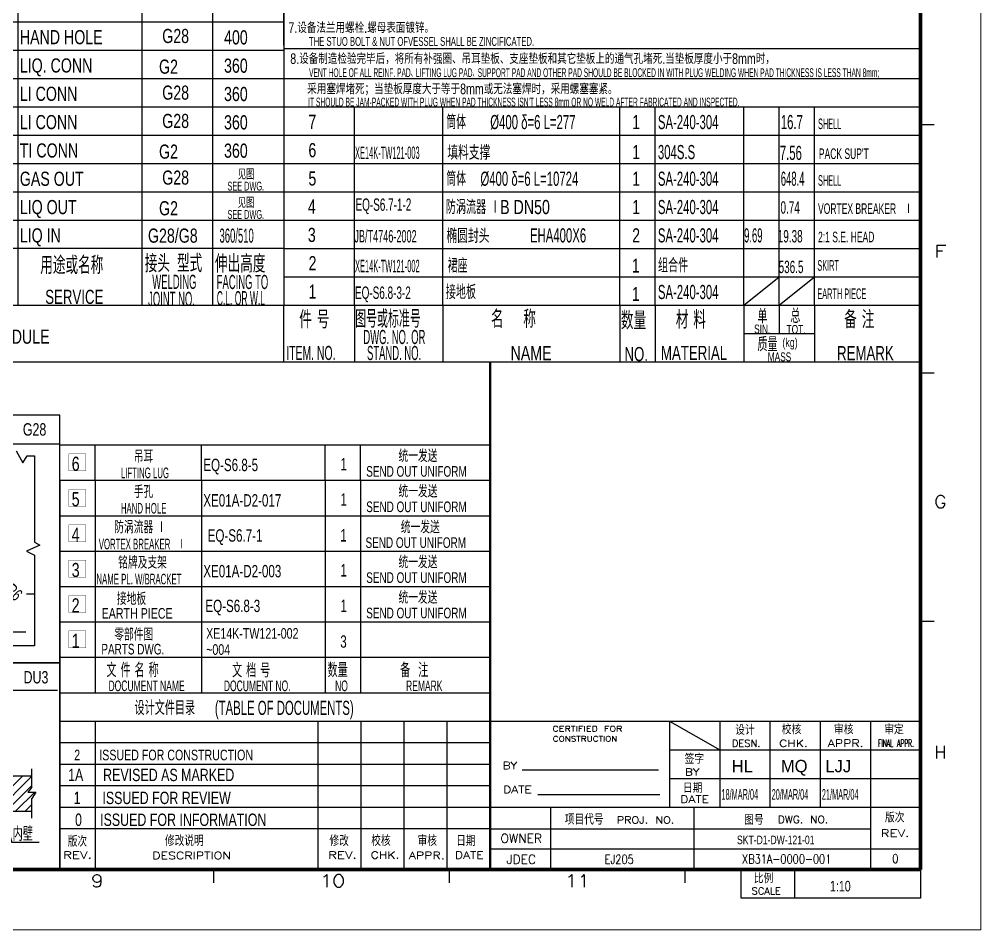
# Model space of a CAD drawing. Extents: x 0 to 841, y 0 to 594.
# Drawn here: x 569.3 to 841, y 0 to 257.2 of the extents above; entities that cross this region are included whole.
import ezdxf
from ezdxf.enums import TextEntityAlignment as Align

# ---------------------------------------------------------------- set-up
doc = ezdxf.new("R2010")
doc.units = 0
doc.header["$LTSCALE"] = 8
doc.header["$MEASUREMENT"] = 0
doc.layers.get('0').update_dxf_attribs({"color": 2, "linetype": 'CONTINUOUS'})
for name, color, linetype in [('border', 7, 'CONTINUOUS'), ('D', 7, 'CONTINUOUS'), ('OT', 1, 'CONTINUOUS')]:
    doc.layers.add(name, color=color, linetype=linetype)
doc.styles.add('HZ0', font='TXT.shx', dxfattribs={"width": 0.75, "bigfont": 'hztxt0.shx'})
doc.styles.get("Standard").update_dxf_attribs({"font": 'JDECSTD', "width": 0.75, "bigfont": 'HZDX'})

# ---------------------------------------------------------------- blocks, each defined once
blk = doc.blocks.new('*X6')
at = {"color": 0}
for p, q in [((52.5, 195.69), (60.58, 203.77)), ((53.23, 193.77), (63.23, 203.77)), ((55.89, 193.77), (65.89, 203.77)), ((55.97, 201.81), (57.93, 203.77)), ((58.54, 193.77), (68.54, 203.77)), ((61.19, 193.77), (71.19, 203.77)), ((63.84, 193.77), (73.74, 203.67)), ((66.49, 193.77), (73.74, 201.02)), ((69.14, 193.77), (74.55, 199.18)), ((71.79, 193.77), (73.74, 195.71))]:
    blk.add_line(p, q, dxfattribs=at)
blk = doc.blocks.new('*X5')
at = {"color": 0}
for p, q in [((343.36, 144.54), (335.13, 152.77)), ((346.01, 144.54), (336.01, 154.54)), ((348.67, 144.54), (338.67, 154.54)), ((351.32, 144.54), (341.32, 154.54)), ((353.97, 144.54), (343.97, 154.54)), ((355.87, 145.3), (346.62, 154.54)), ((354.02, 149.79), (349.27, 154.54)), ((335.31, 149.95), (334.58, 150.67)), ((338.06, 144.54), (335.13, 147.47)), ((340.71, 144.54), (335.9, 149.35)), ((335.41, 144.54), (335.13, 144.82))]:
    blk.add_line(p, q, dxfattribs=at)
blk = doc.blocks.new('*X7')
at = {"color": 0}
for p, q in [((332.27, 195.45), (335.38, 198.56)), ((332.69, 194.8), (336.58, 198.7)), ((333.1, 194.15), (337.67, 198.73)), ((333.51, 193.51), (338.68, 198.67)), ((333.93, 192.86), (339.62, 198.55)), ((334.34, 192.21), (340.5, 198.37)), ((340.97, 192.55), (335.02, 198.49)), ((341.37, 193.2), (335.94, 198.64)), ((341.77, 193.86), (336.92, 198.72)), ((342.17, 194.52), (337.98, 198.72)), ((342.58, 195.18), (339.13, 198.62)), ((342.98, 195.84), (340.43, 198.39)), ((339.09, 189.12), (331.4, 196.81)), ((331.44, 196.74), (332.39, 197.69)), ((339.36, 189.91), (331.83, 197.43)), ((331.86, 196.09), (334.02, 198.26)), ((339.76, 190.57), (332.57, 197.76)), ((340.16, 191.23), (333.34, 198.05)), ((340.56, 191.89), (334.16, 198.29)), ((334.76, 191.57), (341.33, 198.14)), ((335.17, 190.92), (342.12, 197.87)), ((335.58, 190.27), (342.87, 197.56)), ((336, 189.63), (343.58, 197.21)), ((343.38, 196.49), (341.93, 197.94)), ((339.09, 188.06), (333.29, 193.86)), ((336.09, 188.66), (342.53, 195.1)), ((338.98, 187.11), (335.18, 190.91)), ((336.09, 187.6), (340.86, 192.36)), ((337.92, 187.11), (336.09, 188.93)), ((336.86, 187.11), (336.09, 187.87)), ((336.66, 187.11), (339.18, 189.63)), ((337.72, 187.11), (339.09, 188.48)), ((338.78, 187.11), (339.09, 187.42))]:
    blk.add_line(p, q, dxfattribs=at)
blk = doc.blocks.new('Du3')
for p, q in [((-6.34, 3.32), (-10.88, 10.41)), ((7.27, 3.33), (11.74, 10.64)), ((-21.65, -0.73), (-21.65, 4.48)), ((23.32, -0.73), (23.32, 4.48)), ((-5.8, 2.48), (-21.65, 2.48)), ((-21.65, 2.48), (-21.65, -0.73)), ((-21.65, 2.48), (-21.65, -0.73)), ((-12.86, 0.85), (-12.86, -17.82)), ((-12.86, -2.15), (-12.86, 0.85)), ((-21.65, -0.73), (-22.81, -2.12)), ((-21.65, -0.73), (-22.81, -2.12)), ((-21.65, -0.73), (-22.81, -2.12)), ((-22.81, -2.12), (-20.51, -2.12)), ((-22.81, -2.12), (-20.51, -2.12)), ((-22.81, -2.12), (-20.51, -2.12)), ((-22.52, -2.12), (-22.68, -1.96)), ((-20.51, -2.12), (-21.65, -3.96)), ((-20.51, -2.12), (-21.65, -3.96)), ((-20.51, -2.12), (-21.65, -3.96)), ((23.32, -0.73), (22.16, -2.12)), ((22.16, -2.12), (24.46, -2.12)), ((24.46, -2.12), (23.32, -3.96)), ((-21.65, -3.96), (-21.65, -7.52)), ((-21.65, -3.96), (-21.65, -7.52)), ((-21.65, -9.52), (-21.65, -3.96)), ((-1.92, -5.15), (-14.36, -5.15)), ((-12.86, -7.43), (-12.86, -5.15)), ((-0.92, -7.52), (-0.92, -5.05)), ((-0.92, -5.15), (-0.92, -7.52)), ((23.32, -9.52), (23.32, -3.96)), ((15.07, -7.52), (17.68, -16.39)), ((-0.89, -8.52), (-0.89, -18.44)), ((2.08, -8.52), (2.08, -18.44)), ((-3.89, -16.94), (-6.89, -16.94)), ((-0.89, -16.94), (2.08, -16.94)), ((5.08, -16.94), (8.08, -16.94)), ((8.08, -16.94), (12.96, -16.94)), ((25.34, -16.39), (17.68, -16.39))]:
    blk.add_line(p, q)
blk.add_arc((0.61, -7.55), 19.83, 67.2174, 113.9524)
for points in [[(-7.2, 10.13), (-7.67, 11.01), (-10.08, 9.15)], [(8.52, 11.17), (8.06, 10.28), (10.96, 9.36)], [(-13.36, -2.15), (-12.36, -2.15), (-12.86, -5.15)], [(-13.36, -10.43), (-12.36, -10.43), (-12.86, -7.43)], [(-3.89, -16.44), (-3.89, -17.44), (-0.89, -16.94)], [(5.08, -16.44), (5.08, -17.44), (2.08, -16.94)]]:
    blk.add_solid(points)
at = {"layer": 'OT'}
for p, q in [((-5.8, 2.48), (-21.65, 2.48)), ((-21.65, 2.48), (-5.8, 2.48)), ((-0.92, -5.15), (-5.8, 2.48)), ((2.08, -5.15), (6.75, 2.48)), ((6.75, 2.48), (23.32, 2.48)), ((-0.92, -7.52), (-0.92, -5.15)), ((-0.92, -5.15), (-0.92, -7.52)), ((2.08, -5.15), (2.08, -7.52)), ((2.08, -5.15), (2.08, -7.52)), ((-21.65, -7.52), (-0.92, -7.52)), ((-0.92, -7.52), (23.32, -7.52))]:
    blk.add_line(p, q, dxfattribs=at)
blk.add_arc((0.47, -8.9), 12.99, 61.1045, 118.8955, dxfattribs=at)
for name, p in [('*X7', (-337.01, -194.64)), ('*X5', (-356.79, -152.07)), ('*X6', (-50.42, -201.3))]:
    blk.add_blockref(name, p)
at = {"width": 0.75}
for s, p in [('70%%d%%1285', (0.52, 15.01)), ('1%%P1', (8.54, -13.25))]:
    blk.add_text(s, height=3.5, dxfattribs=at).set_placement(p, align=Align.MIDDLE)
for s, height, p in [('+1', 2.5, (-18.62, -13.73)), ('0', 2.5, (-15.35, -12.69)), ('1', 3.5, (-16.36, -16.35))]:
    blk.add_text(s, height=height, rotation=90, dxfattribs=at).set_placement(p, align=Align.MIDDLE)
blk.add_text('内壁', height=4, dxfattribs=at).set_placement((17.89, -15.9))
blk = doc.blocks.new('doc-tab')
at = {"layer": 'D'}
for p, q in [((580.75, 126.96), (702.37, 126.96)), ((580.75, 116.96), (702.37, 116.96)), ((580.75, 106.96), (702.37, 106.96)), ((580.75, 96.96), (702.37, 96.96)), ((580.75, 86.96), (702.37, 86.96))]:
    blk.add_line(p, q, dxfattribs=at)
at = {"layer": 'D', "color": 7, "const_width": 0.096}
for points in [[(583.27, 124.39), (583.27, 119.59), (588.07, 119.59), (588.07, 124.39)], [(583.27, 114.39), (583.27, 109.59), (588.07, 109.59), (588.07, 114.39)], [(583.27, 104.39), (583.27, 99.59), (588.07, 99.59), (588.07, 104.39)], [(583.27, 94.39), (583.27, 89.59), (588.07, 89.59), (588.07, 94.39)], [(583.27, 84.39), (583.27, 79.59), (588.07, 79.59), (588.07, 84.39)]]:
    blk.add_lwpolyline(points, close=True, dxfattribs=at)
at = {"layer": 'OT'}
for p, q in [((580.75, 126.96), (580.75, 58.96)), ((590.75, 126.96), (590.75, 76.96)), ((620.75, 126.96), (620.75, 66.96)), ((655.75, 126.96), (655.75, 66.96)), ((665.75, 126.96), (665.75, 66.96)), ((590.75, 114.96), (590.75, 66.96)), ((580.75, 76.96), (702.37, 76.96)), ((580.75, 66.96), (702.37, 66.96)), ((580.75, 58.96), (702.37, 58.96))]:
    blk.add_line(p, q, dxfattribs=at)
at = {"layer": 'D'}
for s, width, p in [('5', 0.75, (584.11, 119.62)), ('4', 0.75, (584.11, 109.62)), ('3', 0.75, (584.11, 99.62)), ('2', 0.75, (584.11, 89.62)), ('1', 0.75, (584.11, 79.62)), ('设计文件目录', 0.75, (601.87, 60.68)), ('(TABLE OF DOCUMENTS)', 0.6, (624.57, 60.68))]:
    blk.add_text(s, height=4, dxfattribs=dict(at, width=width)).set_placement(p)
at = {"layer": 'D', "color": 7}
for s, height, width, p in [('文 件 名 称  ', 4, 0.75, (593.95, 71.33)), ('文 档 号 ', 4, 0.75, (629.44, 71.25)), ('数量 ', 4, 0.75, (656.41, 71.33)), ('备  注 ', 4, 0.75, (676.93, 71.33)), ('DOCUMENT NAME', 3, 0.6, (594.51, 67.4)), ('DOCUMENT NO.', 3, 0.6, (627.11, 67.4)), ('NO', 3, 0.6, (658.55, 67.4)), ('REMARK', 3, 0.6, (678.59, 67.4))]:
    blk.add_text(s, height=height, dxfattribs=dict(at, width=width)).set_placement(p)
blk = doc.blocks.new('NOZ_TAB')
at = {"layer": 'D'}
for p, q in [((0, 128), (-180, 128)), ((-180, 128), (0, 128)), ((-180, 120), (0, 120)), ((-180, 112), (0, 112)), ((-180, 104), (0, 104)), ((-180, 96), (0, 96)), ((-180, 88), (0, 88)), ((-180, 80), (0, 80)), ((-180, 72), (0, 72)), ((-180, 64), (0, 64)), ((-180, 56), (0, 56)), ((-180, 48), (0, 48)), ((-180, 40), (0, 40))]:
    blk.add_line(p, q, dxfattribs=at)
at = {"layer": 'OT'}
for p, q in [((0, 136), (-180, 136)), ((-180, 128), (-180, 136)), ((0, 128), (0, 136)), ((-180, 32), (-180, 128)), ((-165, 32), (-165, 128)), ((-145, 32), (-145, 128)), ((-100, 32), (-100, 128)), ((-75, 32), (-75, 128)), ((-40, 32), (-40, 128)), ((-20, 32), (-20, 128)), ((0, 32), (-180, 32)), ((-180, 0), (-180, 32)), ((-165, 16), (-165, 32)), ((-145, 16), (-145, 32)), ((-100, 16), (-100, 32)), ((-75, 16), (-75, 32)), ((-40, 16), (-40, 32)), ((-20, 16), (-20, 32)), ((-180, 16), (0.1, 16)), ((0, 16), (0, 0)), ((-180, 0), (0, 0))]:
    blk.add_line(p, q, dxfattribs=at)
at = {"layer": 'D'}
for s, height, width, p in [('NOTE:THE DISTANCE FROM FACING TO W.L OR C.L', 3, 0.75, (-178.21, 131.96)), ('注：伸出高度指法兰密封面到焊缝线(W.L.)或设备中心线(C.L.)的距离', 3, 0.75, (-178.13, 128.11)), ('符号 ', 5, 0.75, (-177.09, 24.44)), ('公称尺寸  ', 5, 0.75, (-164.11, 24.66)), ('连接尺寸标准   ', 5, 0.75, (-135.38, 24.65)), ('法兰类型及  ', 4, 0.75, (-96.35, 26.37)), ('用途或名称  ', 5, 0.75, (-68.77, 24.8)), ('接头', 5, 0.75, (-39.23, 25.28)), ('型式', 5, 0.75, (-30.14, 25.33)), ('伸出高度  ', 5, 0.75, (-19.4, 25.19)), ('密封面型式  ', 4, 0.75, (-96.35, 21.49)), ('WELDING', 4, 0.5, (-37.12, 20.61)), ('FACING TO', 4, 0.5, (-18.91, 20.56)), ('MARK', 4, 0.75, (-177.97, 16.42)), ('NOMINAL SIZE', 4, 0.4, (-164.49, 16.4)), ('CONNECTIONS SIZES STANDARDS', 4, 0.4, (-143.67, 16.39)), ('TYPE & FACING', 4, 0.45, (-98.44, 16.36)), ('SERVICE ', 4, 0.7, (-67.37, 16.36)), ('JOINT NO.', 4, 0.5, (-38.29, 15.78)), ('C.L. OR W.L', 4, 0.45, (-18.89, 15.98))]:
    blk.add_text(s, height=height, dxfattribs=dict(at, width=width)).set_placement(p)
at = {"layer": 'D', "color": 7, "width": 0.75}
for s, height, p in [('管口表 ', 5, (-119.56, 4.58)), ('NOZZLE SCHEDULE', 4, (-104.93, 5.12))]:
    blk.add_text(s, height=height, dxfattribs=at).set_placement(p)
blk = doc.blocks.new('ab')
at = {"width": 0.75}
for s, p in [('2', (584.52, 29.52)), ('ISSUED FOR CONSTRUCTION', (591.6, 29.52))]:
    blk.add_text(s, height=3, dxfattribs=at).set_placement(p)

msp = doc.modelspace()

# ---------------------------------------------------------------- linework, layer by layer
for p, q in [((774, 176.41), (784, 184.41)), ((784, 176.41), (794, 184.41)), ((566.48, 137.2821), (580.7465, 137.2821)), ((568.4308, 135.2559), (570.3062, 131.8478)), ((570.3062, 131.8478), (571.4997, 133.8927)), ((571.4997, 133.8927), (573.5689, 133.8927)), ((573.5689, 133.8927), (573.5689, 109.5247)), ((573.5689, 109.5247), (575.1033, 108.6726)), ((575.1033, 108.6726), (571.3525, 106.9686)), ((571.3525, 106.9686), (573.5689, 105.7757)), ((573.5689, 105.7757), (573.5689, 80.2149)), ((555.9173, 84.1764), (571.1035, 84.1764)), ((573.5689, 80.2149), (551.8619, 80.2149)), ((580.7465, 75.3732), (464, 75.3732)), ((580.7465, 17), (580.7465, 75.3732)), ((565.8733, 67.6844), (580.1398, 67.6844))]:
    msp.add_line(p, q)
msp.add_lwpolyline([(510.7465, 75.3732), (580.7465, 75.3732), (580.7465, 145.3732), (510.7465, 145.3732)], close=True)
at = {"layer": 'border', "color": 1, "lineweight": 0}
for q in [(841, 594.0037), (0, 0)]:
    msp.add_line((841, 0), q, dxfattribs=at)
at = {"layer": 'border', "color": 5, "lineweight": 100}
for q in [(824, 577.8537), (25, 17)]:
    msp.add_line((824, 17), q, dxfattribs=at)
at = {"layer": 'border', "color": 3}
for p, q in [((827.8, 227.3186), (824.2634, 227.3186)), ((827.8, 157.2124), (824.2634, 157.2124)), ((827.8, 87.1062), (824.2634, 87.1062)), ((702.3733, 58.9577), (824, 58.9577)), ((753.0511, 58.9577), (753.0511, 34.6324)), ((767.2409, 58.9577), (767.2409, 34.6324)), ((781.4306, 58.9577), (781.4306, 34.6324)), ((795.6204, 58.9577), (795.6204, 34.6324)), ((809.8102, 58.9577), (809.8102, 17)), ((702.3733, 34.6324), (824, 34.6324)), ((719.373, 34.6324), (719.373, 17.1187)), ((759.9152, 34.6324), (759.9152, 17)), ((702.3733, 28.551), (809.8102, 28.551)), ((702.3733, 22.8442), (824, 22.8442)), ((624.3149, 13.2425), (624.3149, 16.7791)), ((690.8979, 13.2425), (690.8979, 16.7791)), ((757.4808, 13.2425), (757.4808, 16.7791))]:
    msp.add_line(p, q, dxfattribs=at)
at = {"layer": 'border', "color": 4, "lineweight": 50}
msp.add_line((702.3733, 160.41), (702.3733, 17.1187), dxfattribs=at)
at = {"layer": 'border', "color": 2}
for p, q in [((580.7465, 17), (580.7465, 58.9577)), ((580.7465, 58.9577), (702.3733, 58.9577)), ((590.8821, 17), (590.8821, 58.9577)), ((653.7226, 19.429), (653.7226, 58.9577)), ((653.7226, 17), (653.7226, 58.9577)), ((665.8852, 17), (665.8852, 58.9577)), ((678.0479, 17), (678.0479, 58.9577)), ((690.2106, 17), (690.2106, 58.9577)), ((753.0511, 58.9577), (767.2409, 50.8493)), ((580.7465, 52.8764), (702.3733, 52.8764)), ((753.0511, 50.8493), (824, 50.8493)), ((580.7465, 46.795), (702.3733, 46.795)), ((711.3939, 45.1734), (749.909, 45.1734)), ((753.0511, 42.7408), (824, 42.7408)), ((580.7465, 40.7137), (702.3733, 40.7137)), ((715.8536, 38.1798), (750.3145, 38.1798)), ((580.7465, 34.6324), (702.3733, 34.6324)), ((702.3733, 28.551), (580.7465, 28.551)), ((773.3222, 8.8915), (773.3222, 17)), ((788.4986, 8.8915), (788.4986, 17)), ((824, 17), (824, 8.8915)), ((824, 8.8915), (773.3222, 8.8915))]:
    msp.add_line(p, q, dxfattribs=at)
at = {"layer": 'D'}
for p, q in [((824.0013, 248.855), (644.0012, 248.8553)), ((644, 240.41), (824, 240.41)), ((644, 232.41), (824, 232.41)), ((644, 224.41), (824, 224.41)), ((644, 216.41), (824, 216.41)), ((644, 208.41), (824, 208.41)), ((644, 200.41), (824, 200.41)), ((644, 192.41), (824, 192.41)), ((644, 184.41), (824, 184.41)), ((774, 168.41), (794, 168.41)), ((580.7465, 136.9577), (702.3733, 136.9577))]:
    msp.add_line(p, q, dxfattribs=at)
at = {"layer": 'D', "color": 7, "const_width": 0.096}
msp.add_lwpolyline([(583.2716, 134.3893), (583.2716, 129.5893), (588.0716, 129.5893), (588.0716, 134.3893)], close=True, dxfattribs=at)
at = {"layer": 'OT'}
for p, q in [((644.0013, 577.8537), (644.0013, 249.8537)), ((644, 281.8537), (644.0971, 176.41)), ((664, 176.41), (664, 232.41)), ((689, 176.41), (689, 232.41)), ((739, 176.41), (739, 232.41)), ((749, 176.41), (749, 232.41)), ((774, 176.41), (774, 232.41)), ((784, 176.41), (784, 232.41)), ((794, 176.41), (794, 232.41)), ((644, 176.41), (824, 176.41)), ((664, 176.41), (664, 160.41)), ((689, 176.41), (689, 160.41)), ((739, 176.41), (739, 160.41)), ((749, 176.41), (749, 160.41)), ((774, 176.41), (774, 160.41)), ((784, 176.41), (784, 168.41)), ((794, 176.41), (794, 160.41)), ((644, 160.41), (824, 160.41)), ((590.7465, 126.9577), (590.7465, 136.9577)), ((620.7465, 126.9577), (620.7465, 136.9577)), ((655.7465, 126.9577), (655.7465, 136.9577)), ((665.7465, 126.9577), (665.7465, 136.9577)), ((573.5689, 94.78), (571.3065, 94.78)), ((580.7465, 65), (580.7465, 17))]:
    msp.add_line(p, q, dxfattribs=at)

# ---------------------------------------------------------------- block references
for name, p in [('NOZ_TAB', (644, 160.41)), ('doc-tab', (0, 0)), ('Du3', (549.5553, 40.9955)), ('ab', (0.3012, 18.3445))]:
    msp.add_blockref(name, p)

# ---------------------------------------------------------------- texts
for s, height, width, p in [('7.设备法兰用螺栓.螺母表面镀锌。', 3, 0.75, (645.3552, 253.309)), ('HAND HOLE', 4, 0.75, (569.4504, 250.1276)), ('400', 4, 0.75, (627.1603, 250.063)), ('THE STUO BOLT & NUT OFVESSEL SHALL BE ZINCIFICATED.', 2.5, 0.65, (651.1498, 249.6738)), ('8.设备制造检验完毕后，将所有补强圈、吊耳垫板、支座垫板和其它垫板上的通气孔堵死.当垫板厚度小于8mm时，', 3, 0.75, (645.8784, 244.5596)), ('LIQ. CONN', 4, 0.75, (569.4504, 242.1276)), ('G2 ', 4, 0.75, (608.7923, 241.7969)), ('360', 4, 0.75, (627.1603, 242.063)), ('VENT HOLE OF ALL REINF. PAD、LIFTING LUG PAD、SUPPORT PAD AND OTHER PAD SHOULD BE BLOCKED IN WITH PLUG WELDING WHEN PAD THICKNESS IS LESS THAN 8mm;', 2.5, 0.45, (651.1871, 240.8481)), ('采用塞焊堵死；当垫板厚度大于等于8mm或无法塞焊时，采用螺塞塞紧。', 3, 0.75, (650.6721, 236.0096)), ('LI CONN', 4, 0.75, (569.4504, 234.1276)), ('360', 4, 0.75, (627.1603, 234.063)), ("IT SHOULD BE JAM-PACKED WITH PLUG WHEN PAD THICKNESS ISN'T LESS 8mm OR NO WELD AFTER FABRICATED AND INSPECTED.", 2.5, 0.45, (650.9411, 232.5472)), ('LI CONN', 4, 0.75, (569.4504, 226.1276)), ('360', 4, 0.75, (627.1603, 226.063)), ('7', 4, 0.75, (651, 226.21)), ('筒体', 4, 0.6, (690.0143, 226.1422)), ('%%c400 δ=6 L=277', 4, 0.6, (702.3842, 226.1422)), ('1', 4, 0.75, (742.4856, 226.1422)), ('SA-240-304', 4, 0.6, (749.7591, 226.1422)), ('16.7', 4, 0.6, (784.4864, 226.1422)), ('SHELL', 3, 0.5, (795.0143, 226.1422)), ('TI CONN', 4, 0.75, (569.4504, 218.1276)), ('G2 ', 4, 0.75, (608.7923, 217.7969)), ('360', 4, 0.75, (627.1603, 218.063)), ('6', 4, 0.75, (651, 218.21)), ('XE14K-TW121-003', 3.5, 0.45, (664.1719, 217.7358)), ('填料支撑', 4, 0.8, (690.2529, 217.5043)), ('1', 4, 0.75, (742.4856, 217.6652)), ('304S.S', 4, 0.6, (749.7591, 217.6652)), ('7.56', 4, 0.6, (784.2071, 217.4297)), ("PACK SUP'T", 3, 0.6, (795.2529, 217.7043)), ('见图', 3, 0.6, (631.0355, 211.9077)), ('GAS OUT', 4, 0.75, (569.4504, 210.1276)), ('5', 4, 0.75, (651, 210.21)), ('筒体', 4, 0.6, (690.0143, 210.1422)), ('%%c400 δ=6 L=10724', 4, 0.6, (699.6058, 210.1422)), ('1', 4, 0.75, (742.4856, 210.1422)), ('SA-240-304', 4, 0.6, (749.7591, 210.1422)), ('648.4', 4, 0.5, (784.4864, 210.1422)), ('SHELL', 3, 0.5, (795.0143, 210.1422)), ('SEE DWG.', 2.5, 0.6, (628.123, 208.8032)), ('见图', 3, 0.6, (631.0355, 203.9077)), ('EQ-S6.7-1-2', 3.5, 0.6, (664.3211, 203.0723)), ('防涡流器 ⅠB DN50', 4, 0.75, (689.8222, 202.1422)), ('LIQ OUT', 4, 0.75, (569.4504, 202.1276)), ('G2 ', 4, 0.75, (608.7923, 201.7969)), ('1', 4, 0.75, (742.4856, 202.1422)), ('SA-240-304', 4, 0.6, (749.7591, 202.1422)), ('0.74', 3.5, 0.6, (784.4017, 202.2694)), ('VORTEX BREAKER\u3000Ⅰ', 3, 0.6, (795.0143, 202.1813)), ('SEE DWG.', 2.5, 0.6, (628.123, 200.8032)), ('椭圆封头', 4, 0.8, (690.0143, 193.9813)), ('LIQ IN', 4, 0.75, (569.4504, 194.1276)), ('G28/G8', 4, 0.75, (605.6641, 194.063)), ('360/510', 4, 0.5, (625.8861, 194.063)), ('JB/T4746-2002', 3.5, 0.55, (663.9885, 194.1422)), ('EHA400X6', 4, 0.6, (713.6125, 194.1422)), ('2', 4, 0.75, (742.4856, 194.1422)), ('SA-240-304', 4, 0.6, (749.7591, 194.1422)), ('9.69', 4, 0.5, (774.1177, 194.1422)), ('19.38', 3.5, 0.6, (783.6369, 194.1422)), ('2:1 S.E. HEAD', 3, 0.6, (795.0143, 194.1813)), ('XE14K-TW121-002', 3.5, 0.45, (664.1719, 185.7358)), ('裙座', 4, 0.7, (690.3537, 185.6006)), ('1', 4, 0.75, (742.4048, 185.6006)), ('组合件', 4, 0.75, (749.7878, 185.6714)), ('536.5', 3.5, 0.6, (783.8715, 185.4735)), ('SKIRT', 3, 0.5, (794.8222, 186.1422)), ('接地板 ', 4, 0.75, (689.8222, 178.1422)), ('SA-240-304', 4, 0.6, (749.7591, 178.1422)), ('EQ-S6.8-3-2', 3.5, 0.6, (664.1668, 178.1966)), ('1', 4, 0.75, (742.4048, 177.6006)), ('EARTH PIECE', 3, 0.5, (794.8222, 178.1422)), ('吊耳 ', 3.5, 0.75, (601.6521, 131.9736)), ('1', 3.5, 0.7, (660.0511, 129.7818)), ('LIFTING LUG', 3, 0.55, (598.0039, 127.5554)), ('EQ-S6.8-5', 3.5, 0.7, (621.304, 129.5408)), ('SEND OUT UNIFORM', 3, 0.7, (667.3403, 127.9655)), ('手孔', 3.5, 0.75, (601.6521, 121.9736)), ('XE01A-D2-017', 3.5, 0.7, (621.304, 119.5408)), ('1', 3.5, 0.7, (660.0511, 119.7818)), ('HAND HOLE', 3, 0.55, (598.0039, 117.5554)), ('SEND OUT UNIFORM', 3, 0.7, (667.3403, 117.9655)), ('防涡流器 Ⅰ', 3.5, 0.75, (596.1227, 111.9873)), ('EQ-S6.7-1', 3.5, 0.7, (622.5382, 109.62)), ('1', 3.5, 0.7, (660.0013, 109.6674)), ('VORTEX BREAKER\u3000Ⅰ', 3, 0.55, (591.7608, 107.451)), ('SEND OUT UNIFORM', 3, 0.7, (667.1482, 107.851)), ('铭牌及支架', 3.5, 0.75, (597.245, 101.9736)), ('1', 3.5, 0.7, (660.0511, 99.7818)), ('NAME PL. W/BRACKET', 3, 0.55, (591.0995, 97.5554)), ('XE01A-D2-003', 3.5, 0.7, (621.304, 99.5408)), ('SEND OUT UNIFORM', 3, 0.7, (667.3403, 97.9655)), ('接地板', 3.5, 0.75, (596.8883, 91.761)), ('EQ-S6.8-3', 3.5, 0.7, (621.8949, 89.7345)), ('1', 3.5, 0.7, (660.0511, 89.7818)), ('EARTH PIECE', 3, 0.75, (592.5746, 87.8693)), ('SEND OUT UNIFORM', 3, 0.7, (667.3403, 87.9655)), ('零部件图', 3.5, 0.75, (596.1291, 81.6465)), ('XE14K-TW121-002', 3, 0.75, (622.1118, 82.2112)), ('3', 3.5, 0.7, (660.0013, 79.6674)), ('PARTS DWG.', 3, 0.7, (592.4966, 77.7549)), ('~004', 3, 0.75, (622.1118, 77.6473)), ('1A', 3.5, 0.75, (583.0932, 41.9846)), ('REVISED AS MARKED', 3.5, 0.75, (592.9951, 41.9846)), ('1', 3.5, 0.75, (584.6771, 35.498)), ('ISSUED FOR REVIEW', 3.5, 0.75, (592.7918, 35.498)), ('18/MAR/04', 3, 0.5, (767.7177, 36.7347)), ('20/MAR/04', 3, 0.5, (781.9075, 36.7347)), ('21/MAR/04', 3, 0.5, (796.0973, 36.7347)), ('0', 3.5, 0.75, (585.053, 29.3244)), ('ISSUED FOR INFORMATION', 3.5, 0.75, (592.1361, 29.3244)), ('SKT-D1-DW-121-01', 2.425, 0.75, (772.1133, 24.1759)), ('1:10', 3, 0.75, (798.3817, 10.8147))]:
    msp.add_text(s, height=height, dxfattribs=dict(width=width)).set_placement(p)
at = {"width": 0.75}
for s, height, p in [('G28', 4, (613.4873, 252.4584)), ('G28', 4, (613.4873, 236.4584)), ('G28', 4, (613.4873, 228.4584)), ('G28', 4, (613.4873, 212.4584)), ('G28', 3.5, (573.62, 141.3305)), ('DU3', 3.5, (574.0123, 71.3294))]:
    msp.add_text(s, height=height, dxfattribs=at).set_placement(p, align=Align.MIDDLE)
at = {"color": 2, "width": 0.75}
for s, p in [('4', (650.8461, 202.2726)), ('3', (650.8461, 194.2726)), ('2', (651.0449, 186.2726)), ('1', (651.0449, 178.2726))]:
    msp.add_text(s, height=4, dxfattribs=at).set_placement(p)
at = {"width": 0.75}
for p in [(681.9687, 132.1016), (681.9687, 122.1016), (682.612, 111.9871), (681.9687, 102.1016), (681.9687, 92.1016)]:
    msp.add_text('统一发送', height=3.5, dxfattribs=at).set_placement(p, align=Align.CENTER)
at = {"width": 0.7}
msp.add_text('R6', height=3.5, rotation=316.680427, dxfattribs=at).set_placement((565.0904, 95.5079))
for s, p in [('HL', (770.609, 44.4858)), ('MQ', (784.5123, 44.4858)), ('LJJ', (797.0876, 44.4858))]:
    msp.add_text(s, height=3.5).set_placement(p)
at = {"layer": 'border', "color": 3, "style": 'HZ0', "width": 1.5}
for s, p, p2 in [('F', (827.8065, 189.8758), (831.3431, 189.8758)), ('G', (827.8065, 119.1441), (831.3431, 119.1441)), ('H', (827.8065, 48.4124), (831.3431, 48.4124))]:
    msp.add_text(s, height=3.5366, dxfattribs=at).set_placement(p, p2, align=Align.FIT)
at = {"layer": 'border', "color": 2, "style": 'HZ0', "oblique": 0.000019}
for s, height, width, p, p2 in [('CERTIFIED FOR', 1.520334, 1.083333, (719.9696, 56.0184), (739.7339, 56.0184)), ('CONSTRUCTION', 1.520334, 1.058824, (720.0709, 53.1804), (738.3149, 53.1804)), ('CHK.', 2.02711, 1.333333, (784.0241, 51.6328), (792.1325, 51.6328)), ('APPR.', 2.02711, 1.25, (797.762, 51.6831), (807.8975, 51.6831)), ('FINAL APPR.', 2.027112, 0.517241, (811.9518, 51.6831), (822.0873, 51.6831)), ('BY', 2.02711, 1.2, (705.9207, 45.3761), (709.9749, 45.3761)), ('BY', 2.02711, 1.2, (757.4347, 43.5274), (761.4889, 43.5274)), ('DATE', 2.02711, 1.090909, (706.0221, 38.5852), (714.1305, 38.5852)), ('DATE', 2.02711, 1.090909, (756.0917, 35.8605), (764.2002, 35.8605)), ('PROJ. NO.', 2.02711, 1.090909, (738.1615, 30.0092), (754.3784, 30.0092)), ('DWG. NO.', 2.02711, 1.05, (783.6873, 30.1401), (797.8771, 30.1401)), ('REV.', 2.02711, 1.2, (812.7216, 26.2504), (820.83, 26.2504)), ('REV.', 2.02711, 1.2, (581.6763, 20.0806), (589.7847, 20.0806)), ('DESCRIPTION', 2.027112, 1.1, (606.8599, 19.9539), (629.1582, 19.9539)), ('REV.', 2.02711, 1.2, (656.5572, 20.0806), (664.6656, 20.0806)), ('CHK.', 2.02711, 1.333333, (668.613, 20.0806), (676.7214, 20.0806)), ('APPR.', 2.02711, 1.25, (679.3857, 19.9792), (689.5212, 19.9792)), ('DATE', 2.02711, 1.090909, (692.4308, 20.0806), (700.5393, 20.0806))]:
    msp.add_text(s, height=height, dxfattribs=dict(at, width=width)).set_placement(p, p2, align=Align.FIT)
at = {"layer": 'border', "color": 2, "style": 'HZ0', "width": 0.75}
for s, height, p in [('设计', 2.83387, (771.5769, 55.0539)), ('校核', 2.83387, (784.7559, 55.2028)), ('审核', 2.83387, (799.5307, 55.2028)), ('审定', 2.83387, (813.7205, 55.2028)), ('签字', 2.83387, (757.2989, 46.8657)), ('日期', 2.83387, (756.8451, 38.6775)), ('项目代号', 3.03629, (723.462, 29.6822)), ('图号', 2.83387, (774.1436, 29.6627)), ('版次', 2.83387, (813.9272, 30.3115)), ('版次', 3.03629, (583.0087, 23.4747)), ('修改说明', 3.03629, (610.4693, 23.6625)), ('修改', 3.03629, (656.948, 23.6625)), ('校核', 3.03629, (668.7621, 23.6694)), ('审核', 3.03629, (681.8561, 23.6694)), ('日期', 3.03629, (692.7596, 23.6389)), ('比例', 2.83387, (776.8465, 13.1353))]:
    msp.add_text(s, height=height, dxfattribs=at).set_placement(p)
at = {"layer": 'border', "color": 2, "style": 'HZ0', "oblique": 0.000019}
msp.add_text('DESN.', height=2.02711, dxfattribs=at).set_placement((770.6399, 51.6328), (778.7483, 51.6328), align=Align.FIT)
at = {"layer": 'border', "color": 2, "linetype": 'Continuous', "style": 'HZ0'}
for s, p in [('OWNER', (711.1428, 25.8058)), ('JDEC', (711.1428, 19.8875))]:
    msp.add_text(s, height=2.53019, dxfattribs=at).set_placement(p, align=Align.MIDDLE)
at = {"layer": 'border', "color": 3, "style": 'HZ0', "oblique": 0.000019}
for s, height, width, p, p2 in [('9', 3.5366, 1.5, (589.5546, 12.0447), (593.0912, 12.0447)), ('1O', 3.53659, 1.5, (654.3115, 12.0447), (661.3847, 12.0447)), ('11', 3.53659, 2, (723.4578, 12.0447), (730.5309, 12.0447))]:
    msp.add_text(s, height=height, dxfattribs=dict(at, width=width)).set_placement(p, p2, align=Align.FIT)
at = {"layer": 'border', "color": 2, "style": 'HZ0', "oblique": 0.000019}
msp.add_text('SCALE', height=2.02711, dxfattribs=at).set_placement((776.26, 9.9302))
at = {"layer": 'border', "color": 2, "style": 'HZ0', "width": 0.8}
for tag, text, height, p in [('EJ205', '', 2.5302, (738.817, 18.6227)), ('XB31A-0000-001', 'XB31A-0000-001', 2.530188, (786.1562, 18.724)), ('0', '0', 2.5302, (816.8799, 18.8445))]:
    msp.add_attdef(tag, text=text, height=height, dxfattribs=at).set_placement(p, align=Align.CENTER)
at = {"layer": 'D'}
for s, height, width, p in [('件 号 ', 5, 0.75, (648.4159, 169.8571)), ('图号或标准号', 5, 0.65, (664.2227, 170.0316)), ('名    称 ', 5, 0.75, (702.5981, 169.9997)), ('数量 ', 5, 0.75, (739.3175, 169.5839)), ('材 料 ', 5, 0.75, (754.818, 169.7938)), ('单', 4, 0.75, (777.8972, 171.2831)), ('总', 4, 0.75, (787.1961, 171.3722)), ('备 注 ', 5, 0.75, (802.4209, 169.8504)), ('DWG. NO. OR', 4, 0.5, (666.5258, 165.4324)), ('SIN.', 2.5, 0.7, (776.9505, 168.4336)), ('TOT.', 2.5, 0.7, (786.1378, 168.3265)), ('质量 ', 4, 0.75, (777.8867, 163.3713)), ('(kg)', 2.5, 0.75, (784.9497, 164.6498)), ('ITEM. NO.', 4, 0.55, (644.7576, 160.9344)), ('STAND. NO.', 4, 0.5, (667.5603, 160.9173)), ('NAME', 4, 0.75, (708.1228, 160.8719)), ('NO.', 4, 0.7, (740.3047, 160.6088)), ('MATERIAL', 4, 0.7, (750.6121, 160.9297)), ('MASS', 2.5, 0.7, (780.8104, 160.587)), ('REMARK', 4, 0.7, (800.3803, 160.8753)), ('6', 4, 0.75, (584.1126, 129.6219))]:
    msp.add_text(s, height=height, dxfattribs=dict(at, width=width)).set_placement(p)

doc.saveas('drawing.dxf')
